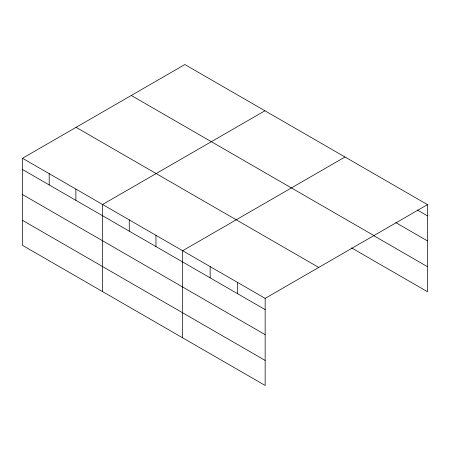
<?xml version="1.0" encoding="UTF-8"?>
<svg xmlns="http://www.w3.org/2000/svg" width="450" height="450" viewBox="0 0 450 450"><rect width="100%" height="100%" fill="white"/><g stroke="black" fill="none" stroke-linecap="round" stroke-linejoin="round"><path stroke-width="0.67" d="M265.157 334.642L265.157 298.361L22.5 158.259L22.5 245.368L265.157 385.464L265.157 334.642L22.5 194.546M351.574 247.899L427.5 291.741L427.5 204.632L184.843 64.536L22.5 158.259M264.921 110.767L102.578 204.491L102.578 291.6M344.998 156.999L182.655 250.729L182.655 337.832M265.157 298.361L427.5 204.632M417.336 210.021L427.5 215.888M395.814 222.621L427.5 240.919M131.271 95.462L373.928 235.564M373.691 235.643L427.5 266.709M76.073 127.333L318.729 267.429M22.5 169.515L265.157 309.611M22.5 220.337L265.157 360.433M237.656 282.482L237.656 293.738M210.156 266.602L210.156 277.858M155.964 235.316L155.964 246.566M129.268 219.904L129.268 231.159M75.887 189.084L75.887 200.334M49.191 173.672L49.191 184.928"/></g></svg>
